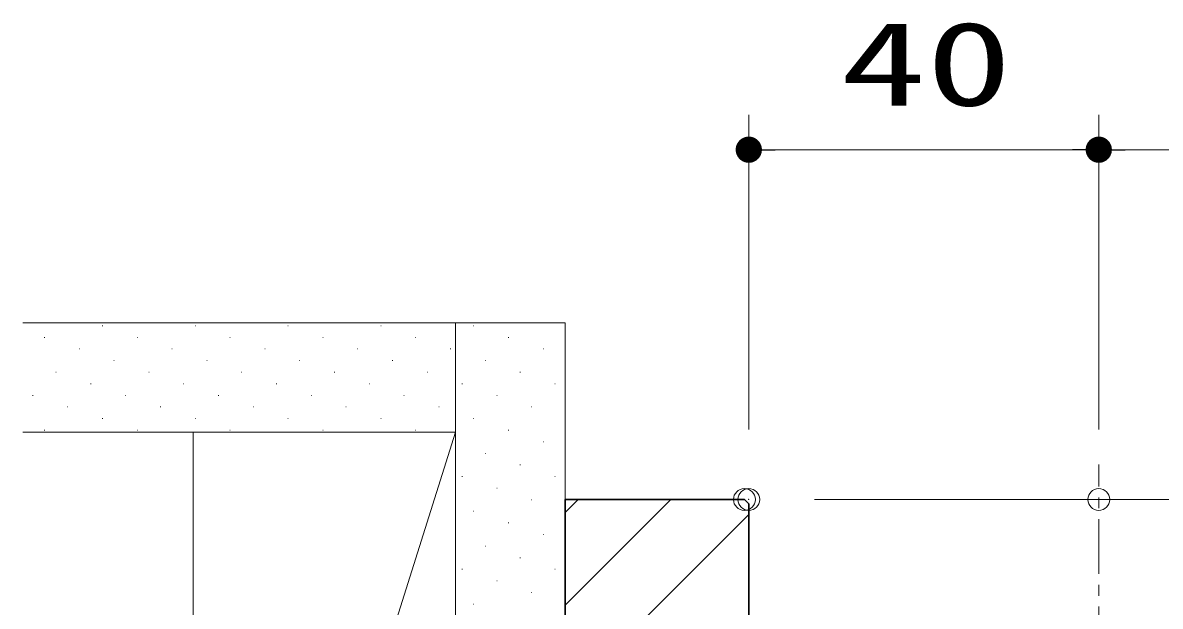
# Model space of a CAD drawing. Units: millimetres, scale not verified. Extents: x -1306 to 1306, y -607 to 607.
# Drawn here: x -863.5 to -733.5, y -221.4 to -154.7 of the extents above; entities that cross this region are included whole.
import ezdxf
from ezdxf.enums import TextEntityAlignment as Align

# ---------------------------------------------------------------- set-up
doc = ezdxf.new("R2010")
doc.units = ezdxf.units.MM
doc.header["$LTSCALE"] = 5
doc.header["$PDMODE"] = 32
doc.header["$PDSIZE"] = 2.5
doc.linetypes.add('USER5', pattern=[2, 1.25, -0.25, 0.25, -0.25])
for name, color, linetype, lineweight in [('0-1_線(白)', 7, 'Continuous', 30), ('0-2_寸法線', 3, 'Continuous', 13), ('0-3_線(黄)', 2, 'Continuous', 15), ('0-7_0', 4, 'Continuous', 25), ('0-8_DEFPOINTS', 7, 'Continuous', 5), ('0-9_ハッチング', 6, 'Continuous', 9), ('0-C_中心線', 3, 'USER5', 9)]:
    doc.layers.add(name, color=color, linetype=linetype, lineweight=lineweight)
doc.styles.add('ＭＳ ゴシック', font='')
doc.styles.get('ＭＳ ゴシック').set_extended_font_data('MS Gothic')

# ---------------------------------------------------------------- blocks, each defined once
blk = doc.blocks.new('_DOT')
at = {"layer": '0-7_0', "color": 3}
blk.add_line((-2.5, 0), (-5, 0), dxfattribs=at)
for points in [[(0, 0), (-1.34, 2.111), (-1.064, 2.262)], [(0, 0), (-1.064, 2.262), (-0.773, 2.378)], [(0, 0), (-0.773, 2.378), (-0.468, 2.456)], [(0, 0), (-0.468, 2.456), (-0.157, 2.495)], [(0, 0), (-0.157, 2.495), (0.157, 2.495)], [(0, 0), (0.157, 2.495), (0.468, 2.456)], [(0, 0), (0.468, 2.456), (0.773, 2.378)], [(0, 0), (0.773, 2.378), (1.064, 2.262)], [(0, 0), (1.064, 2.262), (1.34, 2.111)], [(0, 0), (-2.5, 0), (-2.48, 0.313)], [(0, 0), (-2.48, -0.313), (-2.5, 0)], [(0, 0), (-2.48, 0.313), (-2.421, 0.622)], [(0, 0), (-2.421, -0.622), (-2.48, -0.313)], [(0, 0), (-2.421, 0.622), (-2.324, 0.92)], [(0, 0), (-2.324, -0.92), (-2.421, -0.622)], [(0, 0), (-2.324, 0.92), (-2.191, 1.204)], [(0, 0), (-2.191, -1.204), (-2.324, -0.92)], [(0, 0), (-2.191, 1.204), (-2.023, 1.469)], [(0, 0), (-2.023, -1.469), (-2.191, -1.204)], [(0, 0), (-2.023, 1.469), (-1.822, 1.711)], [(0, 0), (-1.822, -1.711), (-2.023, -1.469)], [(0, 0), (-1.822, 1.711), (-1.594, 1.926)], [(0, 0), (-1.594, -1.926), (-1.822, -1.711)], [(0, 0), (-1.594, 1.926), (-1.34, 2.111)], [(0, 0), (-1.34, -2.111), (-1.594, -1.926)], [(0, 0), (-1.064, -2.262), (-1.34, -2.111)], [(0, 0), (-0.773, -2.378), (-1.064, -2.262)], [(0, 0), (-0.468, -2.456), (-0.773, -2.378)], [(0, 0), (-0.157, -2.495), (-0.468, -2.456)], [(0, 0), (0.157, -2.495), (-0.157, -2.495)], [(0, 0), (1.34, 2.111), (1.594, 1.926)], [(0, 0), (1.594, 1.926), (1.822, 1.711)], [(0, 0), (1.822, 1.711), (2.023, 1.469)], [(0, 0), (2.023, 1.469), (2.191, 1.204)], [(0, 0), (2.191, 1.204), (2.324, 0.92)], [(0, 0), (2.324, 0.92), (2.421, 0.622)], [(0, 0), (2.421, 0.622), (2.48, 0.313)], [(0, 0), (2.48, 0.313), (2.5, 0)], [(0, 0), (0.468, -2.456), (0.157, -2.495)], [(0, 0), (0.773, -2.378), (0.468, -2.456)], [(0, 0), (1.064, -2.262), (0.773, -2.378)], [(0, 0), (1.34, -2.111), (1.064, -2.262)], [(0, 0), (1.594, -1.926), (1.34, -2.111)], [(0, 0), (1.822, -1.711), (1.594, -1.926)], [(0, 0), (2.023, -1.469), (1.822, -1.711)], [(0, 0), (2.191, -1.204), (2.023, -1.469)], [(0, 0), (2.324, -0.92), (2.191, -1.204)], [(0, 0), (2.421, -0.622), (2.324, -0.92)], [(0, 0), (2.48, -0.313), (2.421, -0.622)], [(0, 0), (2.5, 0), (2.48, -0.313)]]:
    blk.add_solid(points, dxfattribs=at)

msp = doc.modelspace()

# ---------------------------------------------------------------- linework, layer by layer
at = {"layer": '0-1_線(白)'}
for p, q in [((-801.54, -209.188), (-781.04, -209.188)), ((-801.54, -319.188), (-801.54, -209.188))]:
    msp.add_line(p, q, dxfattribs=at)
msp.add_lwpolyline([(-781.04, -209.188), (-780.54, -209.688), (-780.54, -318.688)], dxfattribs=at)
at = {"layer": '0-2_寸法線'}
for p, q in [((-780.54, -201.188), (-780.54, -165.188)), ((-740.54, -201.188), (-740.54, -165.188)), ((-740.54, -201.188), (-740.54, -165.188)), ((-743.54, -169.188), (-777.54, -169.188)), ((-737.54, -169.188), (-346.119, -169.188)), ((-773.04, -209.188), (-666.54, -209.188)), ((-773.04, -209.188), (-696.54, -209.188))]:
    msp.add_line(p, q, dxfattribs=at)
at = {"layer": '0-3_線(黄)'}
for p, q in [((-863.517, -188.996), (-801.54, -188.996)), ((-814.04, -309.188), (-814.04, -188.996)), ((-801.54, -188.996), (-801.54, -209.188)), ((-863.517, -201.496), (-814.04, -201.496)), ((-844.04, -201.496), (-844.04, -296.688)), ((-814.04, -201.496), (-844.04, -296.688))]:
    msp.add_line(p, q, dxfattribs=at)
at = {"layer": '0-8_DEFPOINTS'}
for p in [(-780.54, -169.188), (-781.04, -209.188), (-780.54, -209.188), (-740.54, -209.188)]:
    msp.add_point(p, dxfattribs=at)
at = {"layer": '0-9_ハッチング'}
for p, q in [((-854.429, -189.327), (-854.379, -189.327)), ((-843.822, -189.327), (-843.772, -189.327)), ((-833.216, -189.327), (-833.166, -189.327)), ((-822.609, -189.327), (-822.559, -189.327)), ((-812.002, -189.327), (-811.952, -189.327)), ((-861.058, -190.653), (-861.008, -190.653)), ((-850.451, -190.653), (-850.401, -190.653)), ((-839.845, -190.653), (-839.795, -190.653)), ((-829.238, -190.653), (-829.188, -190.653)), ((-818.632, -190.653), (-818.582, -190.653)), ((-808.025, -190.653), (-807.975, -190.653)), ((-857.08, -191.979), (-857.03, -191.979)), ((-846.474, -191.979), (-846.424, -191.979)), ((-835.867, -191.979), (-835.817, -191.979)), ((-825.261, -191.979), (-825.211, -191.979)), ((-814.654, -191.979), (-814.604, -191.979)), ((-804.047, -191.979), (-803.997, -191.979)), ((-853.103, -193.305), (-853.053, -193.305)), ((-842.496, -193.305), (-842.446, -193.305)), ((-831.89, -193.305), (-831.84, -193.305)), ((-821.283, -193.305), (-821.233, -193.305)), ((-810.677, -193.305), (-810.627, -193.305)), ((-859.732, -194.631), (-859.682, -194.631)), ((-849.126, -194.631), (-849.076, -194.631)), ((-838.519, -194.631), (-838.469, -194.631)), ((-827.912, -194.631), (-827.862, -194.631)), ((-817.306, -194.631), (-817.256, -194.631)), ((-806.699, -194.631), (-806.649, -194.631)), ((-855.755, -195.956), (-855.705, -195.956)), ((-845.148, -195.956), (-845.098, -195.956)), ((-834.541, -195.956), (-834.491, -195.956)), ((-823.935, -195.956), (-823.885, -195.956)), ((-813.328, -195.956), (-813.278, -195.956)), ((-802.722, -195.956), (-802.672, -195.956)), ((-862.384, -197.282), (-862.334, -197.282)), ((-851.777, -197.282), (-851.727, -197.282)), ((-841.171, -197.282), (-841.121, -197.282)), ((-830.564, -197.282), (-830.514, -197.282)), ((-819.957, -197.282), (-819.907, -197.282)), ((-809.351, -197.282), (-809.301, -197.282)), ((-858.406, -198.608), (-858.356, -198.608)), ((-847.8, -198.608), (-847.75, -198.608)), ((-837.193, -198.608), (-837.143, -198.608)), ((-826.586, -198.608), (-826.536, -198.608)), ((-815.98, -198.608), (-815.93, -198.608)), ((-805.373, -198.608), (-805.323, -198.608)), ((-854.429, -199.934), (-854.379, -199.934)), ((-843.822, -199.934), (-843.772, -199.934)), ((-833.216, -199.934), (-833.166, -199.934)), ((-822.609, -199.934), (-822.559, -199.934)), ((-812.002, -199.934), (-811.952, -199.934)), ((-861.058, -201.26), (-861.008, -201.26)), ((-850.451, -201.26), (-850.401, -201.26)), ((-839.845, -201.26), (-839.795, -201.26)), ((-829.238, -201.26), (-829.188, -201.26)), ((-818.632, -201.26), (-818.582, -201.26)), ((-808.025, -201.26), (-807.975, -201.26)), ((-804.047, -202.586), (-803.997, -202.586)), ((-810.677, -203.911), (-810.627, -203.911)), ((-806.699, -205.237), (-806.649, -205.237)), ((-813.328, -206.563), (-813.278, -206.563)), ((-802.722, -206.563), (-802.672, -206.563)), ((-809.351, -207.889), (-809.301, -207.889)), ((-805.373, -209.215), (-805.323, -209.215)), ((-801.54, -210.685), (-800.043, -209.188)), ((-801.54, -221.292), (-789.437, -209.188)), ((-812.002, -210.54), (-811.952, -210.54)), ((-808.025, -211.866), (-807.975, -211.866)), ((-801.54, -231.898), (-780.54, -210.898)), ((-804.047, -213.192), (-803.997, -213.192)), ((-810.677, -214.518), (-810.627, -214.518)), ((-806.699, -215.844), (-806.649, -215.844)), ((-813.328, -217.17), (-813.278, -217.17)), ((-802.722, -217.17), (-802.672, -217.17)), ((-809.351, -218.495), (-809.301, -218.495)), ((-805.373, -219.821), (-805.323, -219.821)), ((-812.002, -221.147), (-811.952, -221.147))]:
    msp.add_line(p, q, dxfattribs=at)
at = {"layer": '0-C_中心線'}
msp.add_line((-740.54, -317.693), (-740.54, -205.202), dxfattribs=at)

# ---------------------------------------------------------------- block references
at = {"layer": '0-2_寸法線', "xscale": 0.6, "yscale": 0.6, "rotation": 180}
for p in [(-780.54, -169.188), (-740.54, -169.188)]:
    msp.add_blockref('_DOT', p, dxfattribs=at)
at = {"layer": '0-2_寸法線', "xscale": 0.6, "yscale": 0.6}
msp.add_blockref('_DOT', (-740.54, -169.188), dxfattribs=at)

# ---------------------------------------------------------------- texts
at = {"layer": '0-2_寸法線', "style": 'ＭＳ ゴシック', "width": 1.5}
msp.add_text('40', height=9.604, dxfattribs=at).set_placement((-770.064, -167.038), align=Align.BOTTOM_LEFT)

doc.saveas('drawing.dxf')
